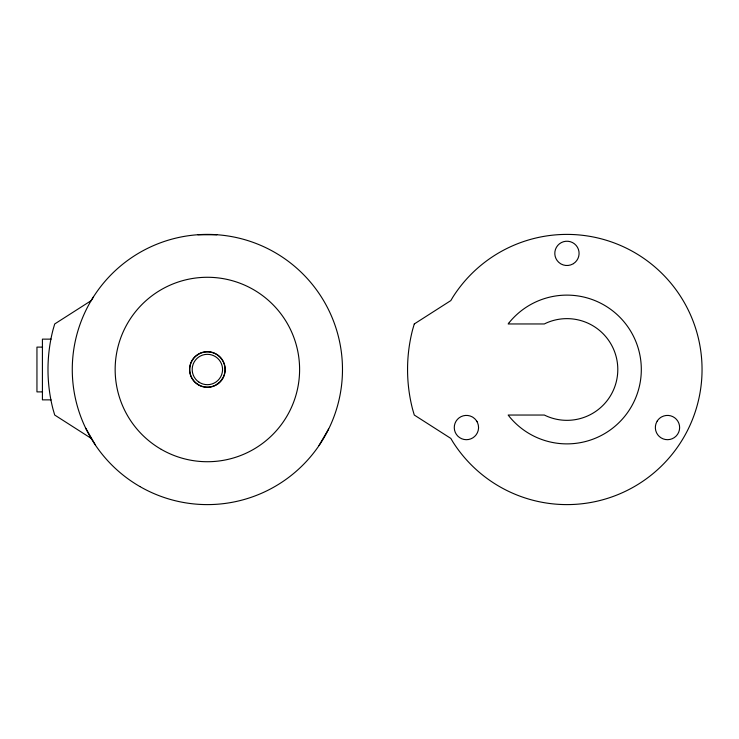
<?xml version="1.0" encoding="UTF-8"?>
<svg xmlns="http://www.w3.org/2000/svg" width="739" height="739" viewBox="0 0 739 739"><rect width="100%" height="100%" fill="white"/><g stroke="black" fill="none" stroke-linecap="round" stroke-linejoin="round"><path stroke-width="1.11" d="M328.578 429.073L319.026 445.46M93.308 297.106L91.257 300.588L54.714 323.959L52.996 329.862A159.393 159.393 0 0 0 52.996 409.138L54.714 415.041L91.257 438.412M221.654 379.874L222.282 378.959M218.624 383.098L216.878 384.372M197.895 234.762L216.869 234.762M51.093 339.136L42.419 339.136L42.419 399.864L51.093 399.864M42.585 347.108L36.95 347.108L36.95 391.892L42.585 391.892M95.229 444.721L85.77 428.269M476.637 421.008L477.024 421.664M478.549 427.502L478.53 428.269A12.147 12.147 0 0 1 463.926 439.437A12.147 12.147 0 0 1 455.012 423.355A12.147 12.147 0 0 1 472.221 416.888L472.877 417.267A12.147 12.147 0 0 1 478.549 427.502M414.283 323.959L412.565 329.862A159.393 159.393 0 0 0 412.565 409.138L414.283 415.041L450.818 438.412L452.878 441.894A135.098 135.098 0 0 0 655.225 471.768A135.098 135.098 0 0 0 655.225 267.232A135.098 135.098 0 0 0 452.878 297.106L450.818 300.588L414.283 323.959M657.239 421.045L656.851 421.701A12.147 12.147 0 0 0 665.469 439.52A12.147 12.147 0 0 0 679.464 425.525A12.147 12.147 0 0 0 661.645 416.907L660.98 417.295A12.147 12.147 0 0 0 657.239 421.045M509.3 322.472L508.155 323.959L544.338 323.959L546.269 323.026A50.852 50.852 0 0 1 617.786 370.553A50.852 50.852 0 0 1 544.347 415.041L508.155 415.041L509.938 417.295A74.38 74.38 0 0 0 618.21 423.382A74.38 74.38 0 0 0 617.481 314.934A74.38 74.38 0 0 0 509.3 322.472M573.455 263.62L572.799 264.008A12.147 12.147 0 0 1 561.095 264.008L560.439 263.62A12.147 12.147 0 0 1 557.751 245.431A12.147 12.147 0 0 1 576.143 245.431A12.147 12.147 0 0 1 573.455 263.62M197.507 384.354A17.838 17.838 0 0 0 225.183 370.618A17.838 17.838 0 0 0 199.447 353.519A17.838 17.838 0 0 0 197.507 384.354M139.828 486.502A135.098 135.098 0 0 0 342.48 369.5A135.098 135.098 0 0 0 139.828 252.498A135.098 135.098 0 0 0 139.828 486.502M198.56 384.779A17.644 17.644 0 0 0 225.025 369.5A17.644 17.644 0 0 0 198.56 354.221A17.644 17.644 0 0 0 198.56 384.779M198.976 382.146A15.177 15.177 0 0 0 222.531 370.451A15.177 15.177 0 0 0 200.629 355.902A15.177 15.177 0 0 0 198.976 382.146M161.268 449.367A92.218 92.218 0 0 0 299.6 369.5A92.218 92.218 0 0 0 161.268 289.633A92.218 92.218 0 0 0 161.268 449.367"/></g></svg>
